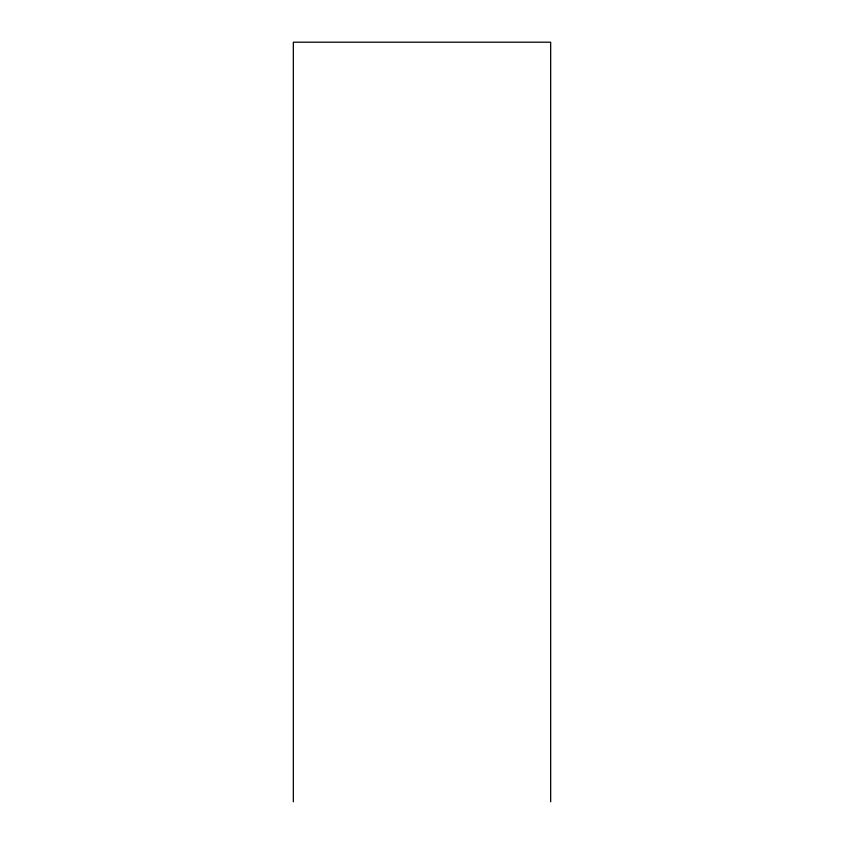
<?xml version="1.0" encoding="UTF-8"?>
<svg xmlns="http://www.w3.org/2000/svg" width="844" height="844" viewBox="0 0 844 844"><rect width="100%" height="100%" fill="white"/><g stroke="black" fill="none" stroke-linecap="round" stroke-linejoin="round"><path stroke-width="1.27" d="M550.668 801.8L550.668 42.2L293.332 42.2L293.332 801.8"/></g></svg>
